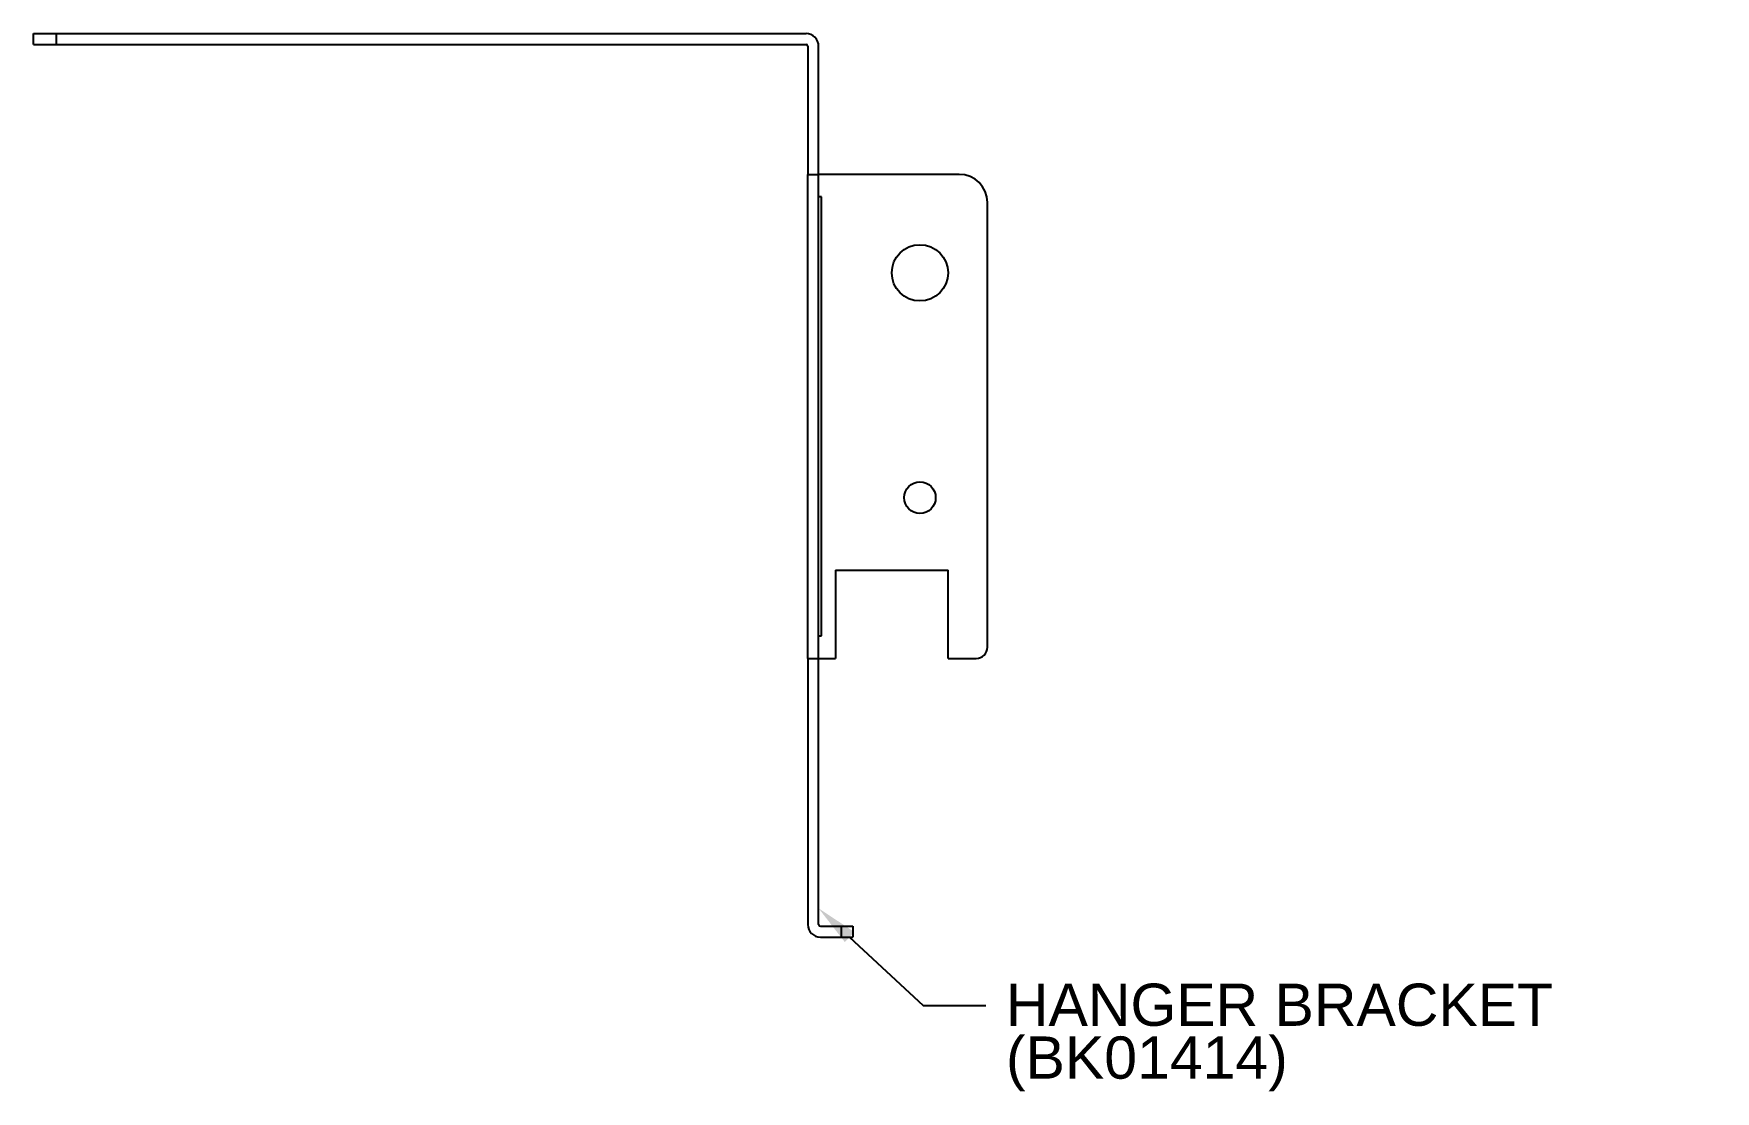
# Model space of a CAD drawing. Extents: x -1.72 to 5.76, y -4.65 to 0.05.
import ezdxf
from ezdxf import colors
from ezdxf.entities.mleader import LeaderData, LeaderLine
from ezdxf.math import Vec2, Vec3

# ---------------------------------------------------------------- set-up
doc = ezdxf.new("R2010")
doc.units = 0
doc.header["$LTSCALE"] = 0.5
doc.header["$MEASUREMENT"] = 0
doc.layers.add('CUST DWG', color=60, linetype='CONTINUOUS', lineweight=20)
doc.layers.add('FAB DWG', color=221, linetype='CONTINUOUS')
doc.layers.add('Mounting', color=4, linetype='CONTINUOUS')
doc.styles.add('LSAD_Standard', font='arial.ttf')

msp = doc.modelspace()

# ---------------------------------------------------------------- linework, layer by layer
at = {"layer": 'Mounting', "transparency": 16777216}
for p, q in [((-1.7158, 0), (-1.7158, 0.0478)), ((-1.7158, 0.0478), (1.7158, 0.0478)), ((-1.7158, 0), (1.7158, 0)), ((-1.6157, 0.0478), (-1.6157, 0)), ((1.7237, -0.008), (1.7237, -0.5533)), ((1.7715, -3.9092), (1.7715, -0.008)), ((1.7237, -0.5772), (1.7715, -0.5772)), ((1.7237, -0.7022), (1.7237, -0.5772)), ((1.7237, -0.5533), (1.7237, -0.5772)), ((1.7795, -0.5772), (1.7715, -0.5772)), ((2.3965, -0.5772), (1.7795, -0.5772)), ((1.7237, -2.6772), (1.7237, -0.7022)), ((1.7845, -0.6772), (1.7715, -0.6772)), ((1.7845, -2.6272), (1.7845, -0.6772)), ((2.5215, -2.6772), (2.5215, -0.7022)), ((1.8466, -2.3352), (2.3465, -2.3352)), ((1.8466, -2.3352), (1.8466, -2.7272)), ((2.3465, -2.7272), (2.3465, -2.3352)), ((1.7237, -2.7272), (1.7237, -2.6772)), ((1.7715, -2.6272), (1.7845, -2.6272)), ((1.7237, -2.7511), (1.7237, -3.9092)), ((1.7237, -2.7272), (1.7237, -2.7511)), ((1.7237, -2.7272), (1.8466, -2.7272)), ((2.3465, -2.7272), (2.4716, -2.7272)), ((1.7795, -3.9172), (1.9237, -3.9172)), ((1.8737, -3.965), (1.8737, -3.9172)), ((1.9237, -3.9172), (1.9237, -3.965)), ((1.7795, -3.965), (1.9237, -3.965))]:
    msp.add_line(p, q, dxfattribs=at)
for centre, radius in [((2.2216, -1.0147), 0.125), ((2.2216, -2.0132), 0.07)]:
    msp.add_circle(centre, radius, dxfattribs=at)
for centre, radius, start, end in [((1.7158, -0.008), 0.0558, 0, 90), ((1.7158, -0.008), 0.008, 0, 90), ((2.3965, -0.7022), 0.125, 0, 90), ((2.4716, -2.6772), 0.05, 270, 0), ((1.7795, -3.9092), 0.0558, 180, 270), ((1.7795, -3.9092), 0.008, 180, 270)]:
    msp.add_arc(centre, radius, start, end, dxfattribs=at)

# ---------------------------------------------------------------- texts
at = {"layer": 'FAB DWG', "ltscale": 0.5, "transparency": 16777216, "insert": (2.604, -4.4066), "char_height": 0.1875, "width": 3.551637, "attachment_point": 1, "style": 'LSAD_Standard'}
msp.add_mtext('\\A1;(BK01414)', dxfattribs=at)

# ---------------------------------------------------------------- leaders
at = {"layer": 'CUST DWG', "ltscale": 0.5, "transparency": 16777216}
ml = msp.add_multileader_mtext('Standard', dxfattribs=at)
ml.set_content('\\A1;HANGER BRACKET', color=256, style='LSAD_Standard')
ml.set_leader_properties()
ml.build(insert=Vec2(0, 0))
ml.multileader.update_dxf_attribs({"text_left_attachment_type": 2, "dogleg_length": 0.36, "arrow_head_size": 0.1875})
ctx = ml.context
ctx.base_point, ctx.char_height, ctx.arrow_head_size, ctx.landing_gap_size, ctx.plane_origin = Vec3(2.514, -4.269), 0.1875, 0.1875, 0.09, Vec3(1.028, -4.4075)
ctx.left_attachment = 2
notes = []
notes.append((ctx, [(0, (1, 1, 0), (2.2367, -4.269), (1, 0), 0.2772, [(0, [(1.7716, -3.8375)], 0, [])])]))
ctx.mtext.insert, ctx.mtext.width, ctx.mtext.defined_height, ctx.mtext.flow_direction = Vec3(2.604, -4.172), 3.15153, 0.8541, 5
for ctx, leaders in notes:
    for number, flags, end, landing, length, lines in leaders:
        leader = LeaderData()
        leader.index, (leader.has_last_leader_line, leader.has_dogleg_vector, leader.attachment_direction) = number, flags
        leader.last_leader_point, leader.dogleg_vector, leader.dogleg_length = Vec3(end), Vec3(landing), length
        for number, points, colour, breaks in lines:
            line = LeaderLine()
            line.index, line.vertices, line.color, line.breaks = number, Vec3.list(points), colors.encode_raw_color(colour), breaks
            leader.lines.append(line)
        ctx.leaders.append(leader)

doc.saveas('drawing.dxf')
